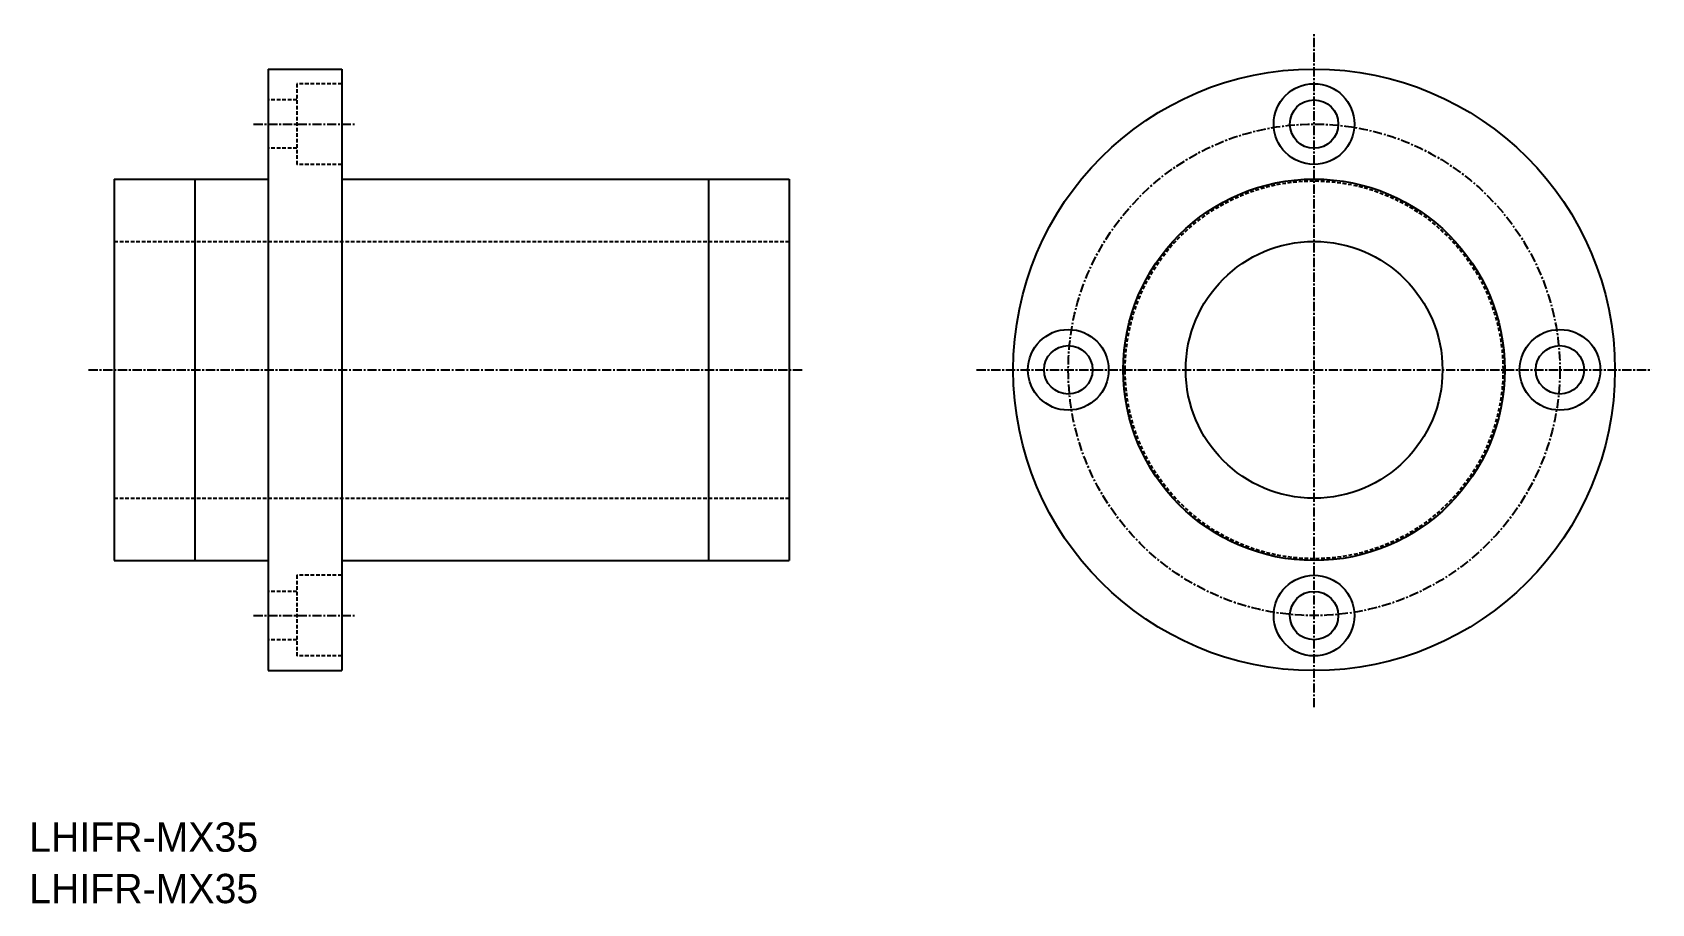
# Model space of a CAD drawing. Extents: x 352 to 573, y -262 to -143.
import ezdxf

# ---------------------------------------------------------------- set-up
doc = ezdxf.new("R2010")
doc.units = 0
doc.linetypes.add('CENTER', pattern=[2, 1.25, -0.25, 0.25, -0.25])
doc.linetypes.add('DASHED', pattern=[0.75, 0.5, -0.25])
doc.layers.get('0').update_dxf_attribs({"linetype": 'CONTINUOUS'})
doc.layers.add('CENTER', color=1, linetype='CENTER')

msp = doc.modelspace()

# ---------------------------------------------------------------- linework, layer by layer
at = {"color": 7, "linetype": 'CONTINUOUS'}
for p, q in [((384.29, -147.83), (394.29, -147.83)), ((384.29, -147.83), (384.29, -229.83)), ((394.29, -147.83), (394.29, -229.83)), ((363.29, -162.83), (384.29, -162.83)), ((363.29, -162.83), (363.29, -214.83)), ((374.29, -162.83), (374.29, -214.83)), ((394.29, -162.83), (455.29, -162.83)), ((444.29, -162.83), (444.29, -214.83)), ((455.29, -162.83), (455.29, -214.83)), ((363.29, -214.83), (384.29, -214.83)), ((394.29, -214.83), (455.29, -214.83)), ((384.29, -229.83), (394.29, -229.83))]:
    msp.add_line(p, q, dxfattribs=at)
at = {"color": 3, "linetype": 'DASHED'}
for p, q in [((388.19, -149.83), (388.19, -160.83)), ((394.29, -149.83), (388.19, -149.83)), ((388.19, -152.03), (384.29, -152.03)), ((388.19, -158.63), (384.29, -158.63)), ((394.29, -160.83), (388.19, -160.83)), ((363.29, -171.33), (455.29, -171.33)), ((363.29, -206.33), (455.29, -206.33)), ((388.19, -216.83), (388.19, -227.83)), ((394.29, -216.83), (388.19, -216.83)), ((388.19, -219.03), (384.29, -219.03)), ((388.19, -225.63), (384.29, -225.63)), ((394.29, -227.83), (388.19, -227.83))]:
    msp.add_line(p, q, dxfattribs=at)
at = {"color": 7, "linetype": 'CONTINUOUS'}
for centre, radius in [((526.82, -188.83), 41), ((526.82, -155.33), 5.5), ((526.82, -155.33), 3.3), ((526.82, -188.83), 26), ((526.82, -188.83), 17.5), ((493.32, -188.83), 5.5), ((560.32, -188.83), 5.5), ((493.32, -188.83), 3.3), ((560.32, -188.83), 3.3), ((526.82, -222.33), 5.5), ((526.82, -222.33), 3.3)]:
    msp.add_circle(centre, radius, dxfattribs=at)
at = {"color": 3, "linetype": 'DASHED'}
msp.add_circle((526.82, -188.83), 25.75, dxfattribs=at)
at = {"layer": 'CENTER', "color": 1, "linetype": 'CENTER'}
for p, q in [((526.82, -234.83), (526.82, -142.83)), ((382.29, -155.33), (396.29, -155.33)), ((359.79, -188.83), (457.29, -188.83)), ((480.82, -188.83), (572.82, -188.83)), ((382.29, -222.33), (396.29, -222.33))]:
    msp.add_line(p, q, dxfattribs=at)
msp.add_circle((526.82, -188.83), 33.5, dxfattribs=at)

# ---------------------------------------------------------------- texts
at = {"color": 7, "linetype": 'CONTINUOUS'}
for p in [(351.7, -254.52), (351.7, -261.53)]:
    msp.add_text('LHIFR-MX35', height=4, dxfattribs=at).set_placement(p)

doc.saveas('drawing.dxf')
